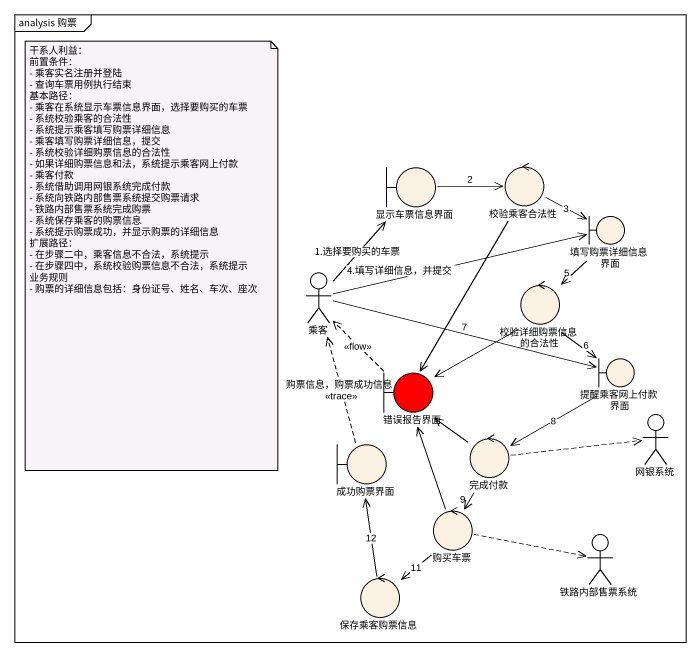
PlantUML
@startuml
mainframe analysis 购票
boundary 显示车票信息界面 #FCF2E3
control 校验乘客合法性 #FCF2E3
boundary 填写购票详细信息界面 #FCF2E3
actor 乘客
control 校验详细购票信息的合法性 #FCF2E3
boundary 提醒乘客网上付款界面 #FCF2E3
boundary 错误报告界面 #FF0000
boundary 成功购票界面 #FCF2E3
control 完成付款 #FCF2E3
actor 网银系统
control 购买车票 #FCF2E3
actor 铁路内部售票系统
control 保存乘客购票信息 #FCF2E3
显示车票信息界面 -right-> 校验乘客合法性 : 2
校验乘客合法性 -right-> 填写购票详细信息界面 : 3
校验乘客合法性 --> 错误报告界面
填写购票详细信息界面 --> 校验详细购票信息的合法性 : 5
乘客 -up-> 显示车票信息界面 : 1.选择要购买的车票
乘客 -right-> 填写购票详细信息界面 : 4.填写详细信息，并提交
乘客 -right-> 提醒乘客网上付款界面 : 7
校验详细购票信息的合法性 --> 提醒乘客网上付款界面 : 6
校验详细购票信息的合法性 --> 错误报告界面
提醒乘客网上付款界面 --> 完成付款 : 8
错误报告界面 .up.> 乘客 : <<flow>>
成功购票界面 .up.> 乘客 : 购票信息，购票成功信息\n<<trace>>
完成付款 -up-> 错误报告界面
完成付款 .right.> 网银系统
完成付款 --> 购买车票 : 9
购买车票 -up-> 错误报告界面
购买车票 .right.> 铁路内部售票系统
购买车票 --> 保存乘客购票信息 : 11
保存乘客购票信息 -up-> 成功购票界面 : 12
note as N1
  干系人利益：
  前置条件：
  - 乘客实名注册并登陆
  - 查询车票用例执行结束
  基本路径：
  - 乘客在系统显示车票信息界面，选择要购买的车票
  - 系统校验乘客的合法性
  - 系统提示乘客填写购票详细信息
  - 乘客填写购票详细信息，提交
  - 系统校验详细购票信息的合法性
  - 如果详细购票信息和法，系统提示乘客网上付款
  - 乘客付款
  - 系统借助调用网银系统完成付款
  - 系统向铁路内部售票系统提交购票请求
  - 铁路内部售票系统完成购票
  - 系统保存乘客的购票信息
  - 系统提示购票成功，并显示购票的详细信息
  扩展路径：
  - 在步骤二中，乘客信息不合法，系统提示
  - 在步骤四中，系统校验购票信息不合法，系统提示
  业务规则
  - 购票的详细信息包括：身份证号、姓名、车次、座次
end note
@enduml
